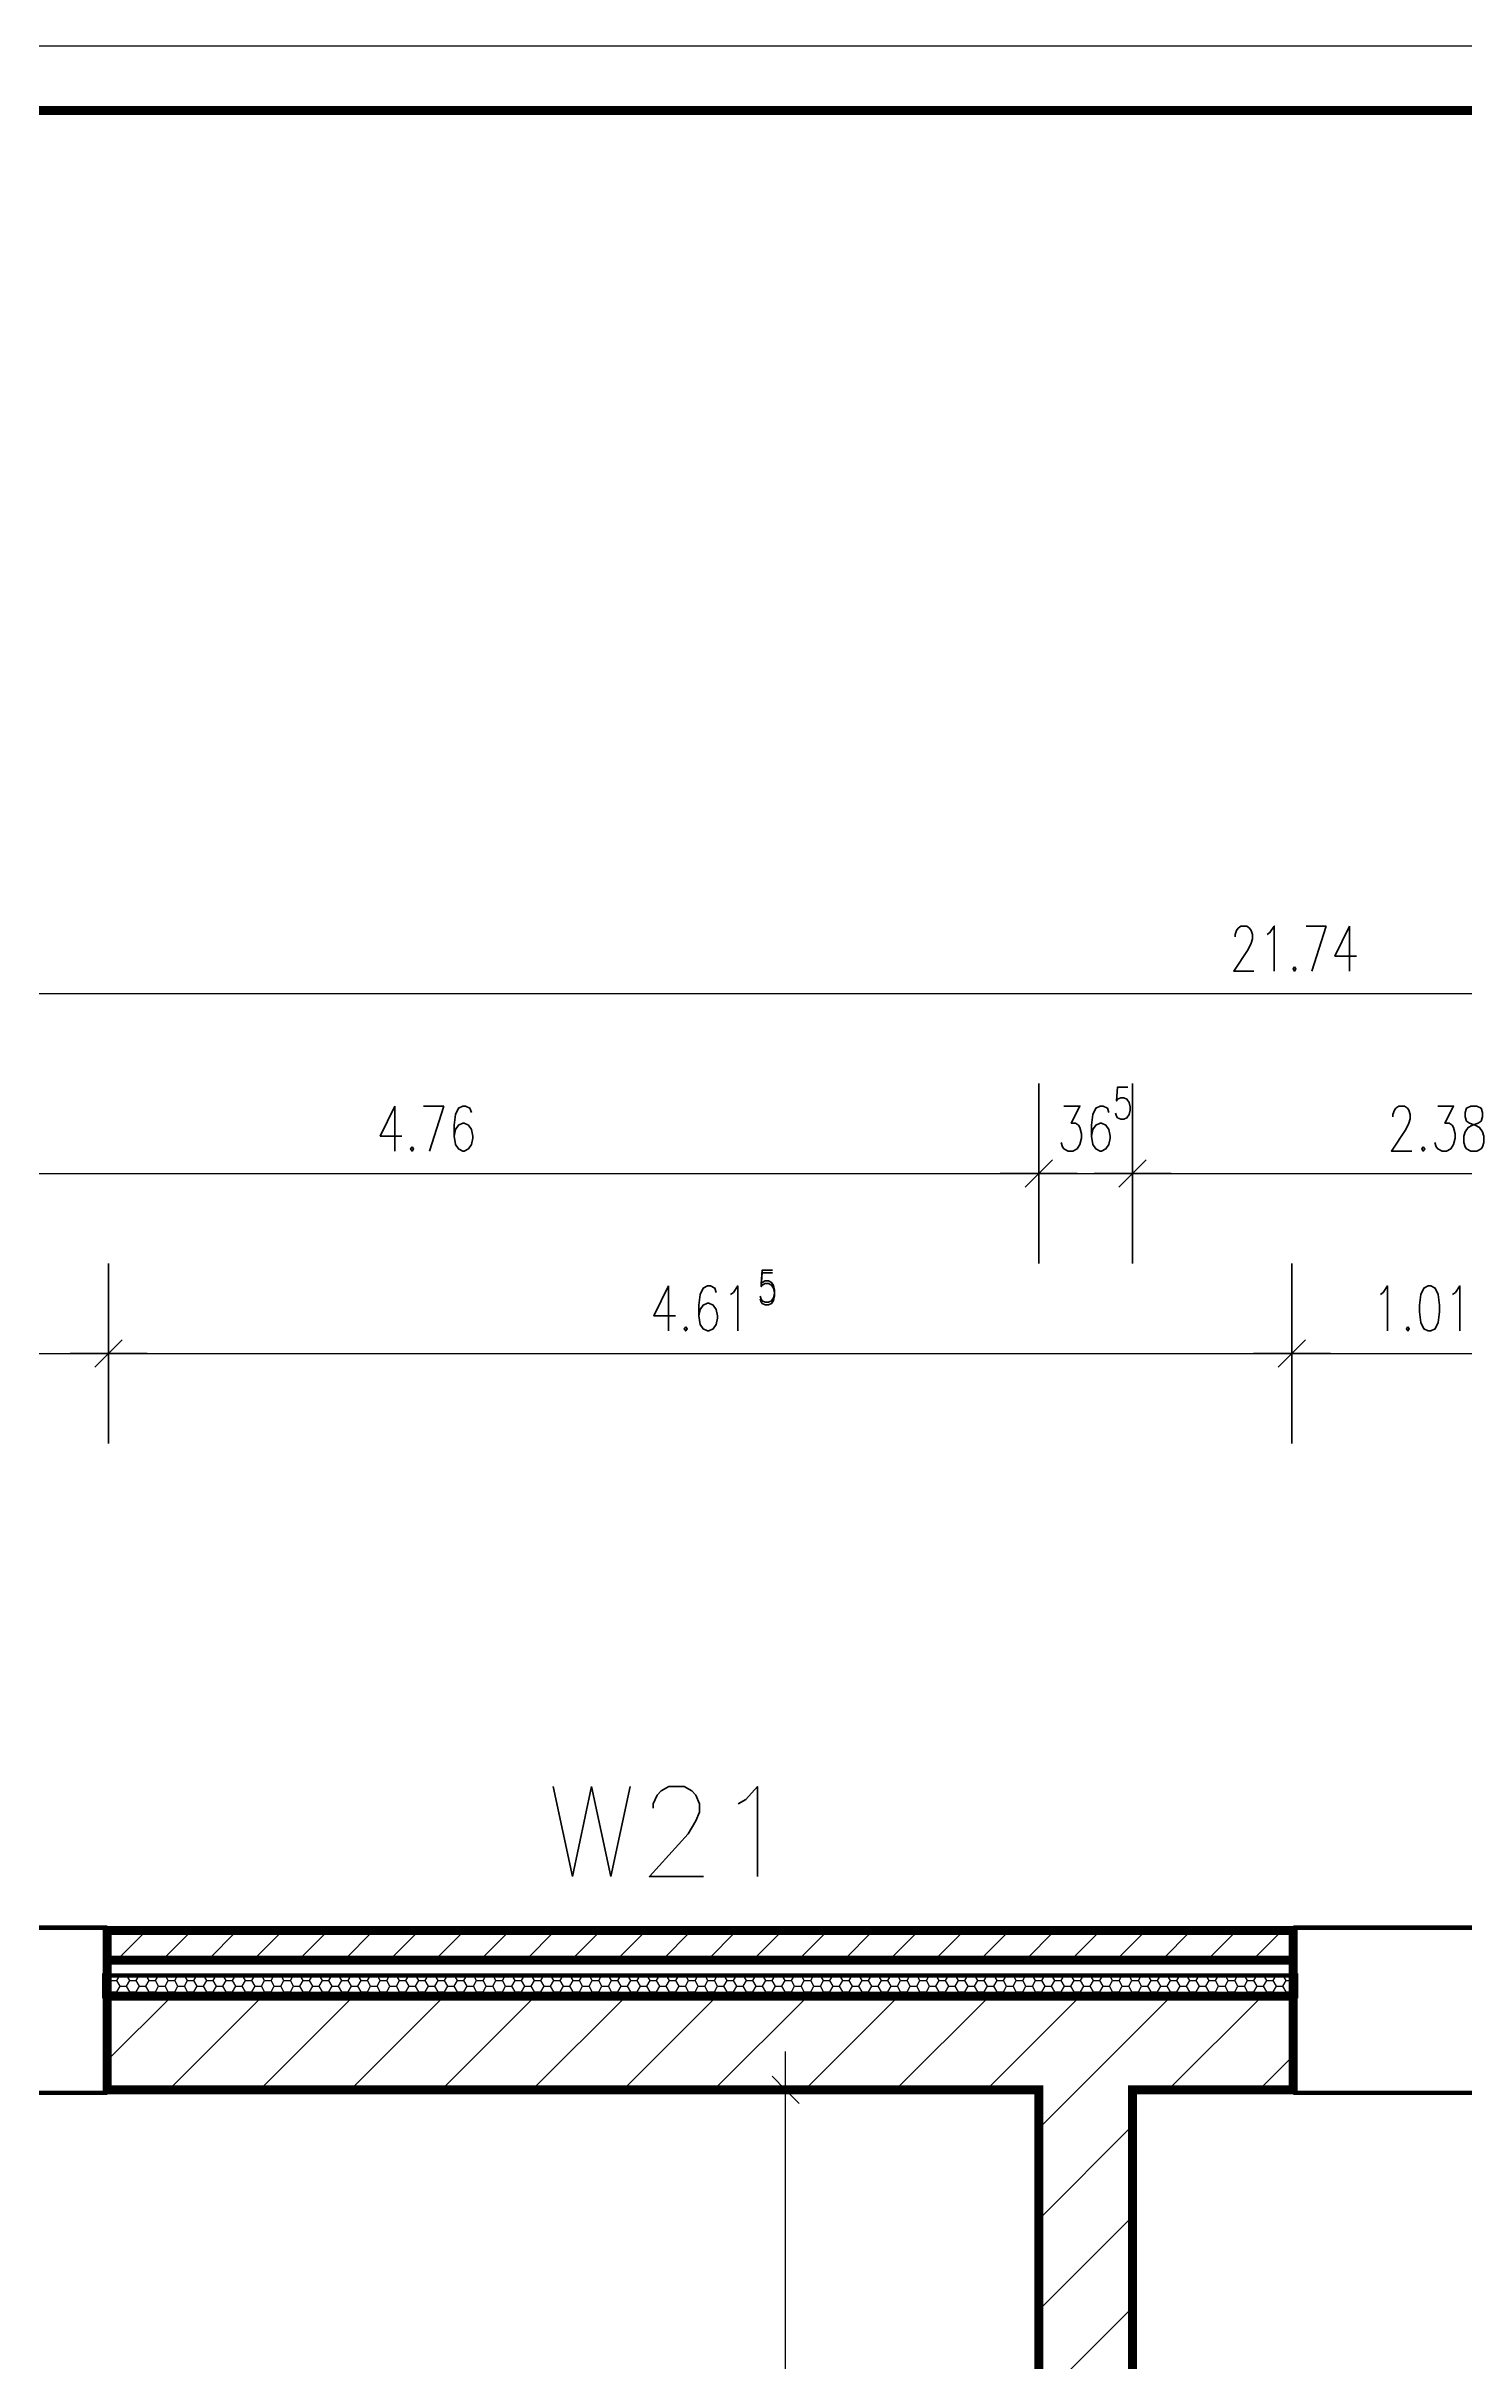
# Model space of a CAD drawing. Extents: x 0 to 42050, y 0 to 29700.
# Drawn here: x 11013 to 16532, y 20693 to 29700 of the extents above; entities that cross this region are included whole.
import ezdxf
from ezdxf.enums import TextEntityAlignment as Align

# ---------------------------------------------------------------- set-up
doc = ezdxf.new("R2010")
doc.units = 0
doc.header["$LTSCALE"] = 1000
doc.layers.get('0').update_dxf_attribs({"linetype": 'CONTINUOUS'})
doc.layers.get('DEFPOINTS').update_dxf_attribs({"linetype": 'CONTINUOUS'})
for name, color, linetype in [('BEMASSUNG', 3, 'CONTINUOUS'), ('DAEMMUNG', 6, 'CONTINUOUS'), ('FENSTER', 8, 'CONTINUOUS'), ('LEGENDE-70', 1, 'CONTINUOUS'), ('MAUERWERK', 7, 'CONTINUOUS'), ('SCHRAFFUR-DAEMMUNG', 6, 'CONTINUOUS'), ('SCHRAFFUR-MAUER', 7, 'CONTINUOUS'), ('SCHRAFFUR-VORMAUER', 7, 'CONTINUOUS'), ('VORSATZSCHALLE', 7, 'CONTINUOUS')]:
    doc.layers.add(name, color=color, linetype=linetype)
doc.styles.get("Standard").update_dxf_attribs({"font": 'TXT.SHX', "width": 0.75, "height": 175})
doc.styles.add('STANDART', font='TXT.SHX', dxfattribs={"width": 0.75, "height": 175})
doc.dimstyles.get("Standard").update_dxf_attribs({"dimtxt": 2.5, "dimasz": 2.5, "dimexe": 1.25, "dimexo": 0.625, "dimtad": 1, "dimcen": 2.5, "dimazin": 3, "dimtfac": 1, "dimtmove": 0, "dimatfit": 3})

# ---------------------------------------------------------------- blocks, each defined once
blk = doc.blocks.new('*X0')
at = {"color": 0}
for p, q in [((11250, 21863.961031), (11501.038969, 22115)), ((11489.59236, 21750), (11854.59236, 22115)), ((11843.145751, 21750), (12208.145751, 22115)), ((12196.699141, 21750), (12561.699141, 22115)), ((12550.252532, 21750), (12915.252532, 22115)), ((12903.805922, 21750), (13268.805922, 22115)), ((13257.359313, 21750), (13622.359313, 22115)), ((13610.912703, 21750), (13975.912703, 22115)), ((13964.466094, 21750), (14329.466094, 22115)), ((14318.019485, 21750), (14683.019485, 22115)), ((14671.572875, 21750), (15036.572875, 22115)), ((14875, 21599.873734), (15390.126266, 22115)), ((15378.679656, 21750), (15743.679656, 22115)), ((15732.233047, 21750), (15865, 21882.766953)), ((14875, 21246.320344), (15240, 21611.320344)), ((14875, 20892.766953), (15240, 21257.766953)), ((14875, 20539.213562), (15240, 20904.213562)), ((14875, 20185.660172), (15240, 20550.660172)), ((14875, 19832.106781), (15240, 20197.106781)), ((14875, 19478.553391), (15240, 19843.553391)), ((14875, 19125), (15240, 19490)), ((14875, 18771.446609), (15240, 19136.446609)), ((14875, 18417.893219), (15240, 18782.893219)), ((14875, 18064.339828), (15240, 18429.339828)), ((14875, 17710.786438), (15240, 18075.786438)), ((14875, 17357.233047), (15240, 17722.233047)), ((15121.320344, 17250), (15240, 17368.679656))]:
    blk.add_line(p, q, dxfattribs=at)
blk = doc.blocks.new('*X16')
at = {"color": 0}
for p, q in [((11287.485579, 22255), (11402.485579, 22370)), ((11464.262274, 22255), (11579.262274, 22370)), ((11641.038969, 22255), (11756.038969, 22370)), ((11817.815665, 22255), (11932.815665, 22370)), ((11994.59236, 22255), (12109.59236, 22370)), ((12171.369055, 22255), (12286.369055, 22370)), ((12348.145751, 22255), (12463.145751, 22370)), ((12524.922446, 22255), (12639.922446, 22370)), ((12701.699141, 22255), (12816.699141, 22370)), ((12878.475836, 22255), (12993.475836, 22370)), ((13055.252532, 22255), (13170.252532, 22370)), ((13232.029227, 22255), (13347.029227, 22370)), ((13408.805922, 22255), (13523.805922, 22370)), ((13585.582618, 22255), (13700.582618, 22370)), ((13762.359313, 22255), (13877.359313, 22370)), ((13939.136008, 22255), (14054.136008, 22370)), ((14115.912703, 22255), (14230.912703, 22370)), ((14292.689399, 22255), (14407.689399, 22370)), ((14469.466094, 22255), (14584.466094, 22370)), ((14646.242789, 22255), (14761.242789, 22370)), ((14823.019485, 22255), (14938.019485, 22370)), ((14999.79618, 22255), (15114.79618, 22370)), ((15176.572875, 22255), (15291.572875, 22370)), ((15353.349571, 22255), (15468.349571, 22370)), ((15530.126266, 22255), (15645.126266, 22370)), ((15706.902961, 22255), (15821.902961, 22370))]:
    blk.add_line(p, q, dxfattribs=at)
blk = doc.blocks.new('*X41')
at = {"color": 0}
for p, q in [((11250.000004, 22153.778514), (11262.500004, 22175.429149)), ((11262.499955, 22175.429126), (11251.200705, 22195)), ((11262.5, 22175.429095), (11287.5, 22175.429095)), ((11299.999955, 22153.77849), (11287.499955, 22175.429125)), ((11287.500004, 22175.429149), (11298.79924, 22195)), ((11325.000004, 22153.778514), (11337.500004, 22175.429149)), ((11337.499955, 22175.429125), (11326.200705, 22195)), ((11337.5, 22175.429095), (11362.5, 22175.429095)), ((11374.999955, 22153.77849), (11362.499955, 22175.429125)), ((11362.500004, 22175.429149), (11373.799239, 22195)), ((11400.000003, 22153.778514), (11412.500003, 22175.429149)), ((11412.499955, 22175.429125), (11401.200705, 22195)), ((11412.5, 22175.429095), (11437.5, 22175.429095)), ((11449.999954, 22153.77849), (11437.499954, 22175.429125)), ((11437.500003, 22175.42915), (11448.799239, 22195)), ((11475.000003, 22153.778515), (11487.500003, 22175.42915)), ((11487.499954, 22175.429125), (11476.200704, 22195)), ((11487.5, 22175.429095), (11512.5, 22175.429095)), ((11524.999954, 22153.77849), (11512.499954, 22175.429125)), ((11512.500003, 22175.42915), (11523.799239, 22195)), ((11550.000003, 22153.778515), (11562.500003, 22175.42915)), ((11562.499954, 22175.429125), (11551.200704, 22195)), ((11562.5, 22175.429095), (11587.5, 22175.429095)), ((11599.999954, 22153.77849), (11587.499954, 22175.429125)), ((11587.500003, 22175.42915), (11598.799238, 22195)), ((11625.000003, 22153.778515), (11637.500003, 22175.42915)), ((11637.499954, 22175.429125), (11626.200704, 22195)), ((11637.5, 22175.429095), (11662.5, 22175.429095)), ((11674.999954, 22153.77849), (11662.499954, 22175.429125)), ((11662.500003, 22175.42915), (11673.799238, 22195)), ((11700.000002, 22153.778515), (11712.500002, 22175.42915)), ((11712.499954, 22175.429125), (11701.200703, 22195)), ((11712.5, 22175.429095), (11737.5, 22175.429095)), ((11749.999953, 22153.77849), (11737.499953, 22175.429125)), ((11737.500002, 22175.42915), (11748.799238, 22195)), ((11775.000002, 22153.778515), (11787.500002, 22175.42915)), ((11787.499953, 22175.429125), (11776.200703, 22195)), ((11787.5, 22175.429095), (11812.5, 22175.429095)), ((11824.999953, 22153.778489), (11812.499953, 22175.429124)), ((11812.500002, 22175.42915), (11823.799238, 22195)), ((11850.000002, 22153.778515), (11862.500002, 22175.42915)), ((11862.499953, 22175.429124), (11851.200703, 22195)), ((11862.5, 22175.429095), (11887.5, 22175.429095)), ((11899.999953, 22153.778489), (11887.499953, 22175.429124)), ((11887.500002, 22175.42915), (11898.799237, 22195)), ((11925.000002, 22153.778515), (11937.500002, 22175.42915)), ((11937.499953, 22175.429124), (11926.200702, 22195)), ((11937.5, 22175.429095), (11962.5, 22175.429095)), ((11974.999953, 22153.778489), (11962.499953, 22175.429124)), ((11962.500002, 22175.429151), (11973.799237, 22195)), ((12000.000001, 22153.778516), (12012.500001, 22175.429151)), ((12012.499953, 22175.429124), (12001.200702, 22195)), ((12012.5, 22175.429095), (12037.5, 22175.429095)), ((12049.999952, 22153.778489), (12037.499952, 22175.429124)), ((12037.500001, 22175.429151), (12048.799237, 22195)), ((12075.000001, 22153.778516), (12087.500001, 22175.429151)), ((12087.499952, 22175.429124), (12076.200702, 22195)), ((12087.5, 22175.429095), (12112.5, 22175.429095)), ((12124.999952, 22153.778489), (12112.499952, 22175.429124)), ((12112.500001, 22175.429151), (12123.799236, 22195)), ((12150.000001, 22153.778516), (12162.500001, 22175.429151)), ((12162.499952, 22175.429124), (12151.200701, 22195)), ((12162.5, 22175.429095), (12187.5, 22175.429095)), ((12199.999952, 22153.778489), (12187.499952, 22175.429124)), ((12187.500001, 22175.429151), (12198.799236, 22195)), ((12225.000001, 22153.778516), (12237.500001, 22175.429151)), ((12237.499952, 22175.429124), (12226.200701, 22195)), ((12237.5, 22175.429095), (12262.5, 22175.429095)), ((12274.999952, 22153.778489), (12262.499952, 22175.429124)), ((12262.500001, 22175.429151), (12273.799236, 22195)), ((12300, 22153.778516), (12312.5, 22175.429151)), ((12312.499952, 22175.429124), (12301.200701, 22195)), ((12312.5, 22175.429095), (12337.5, 22175.429095)), ((12349.999951, 22153.778488), (12337.499951, 22175.429123)), ((12337.5, 22175.429151), (12348.799235, 22195)), ((12375, 22153.778516), (12387.5, 22175.429151)), ((12387.499951, 22175.429123), (12376.2007, 22195)), ((12387.5, 22175.429095), (12412.5, 22175.429095)), ((12424.999951, 22153.778488), (12412.499951, 22175.429123)), ((12412.5, 22175.429151), (12423.799235, 22195)), ((12450, 22153.778516), (12462.5, 22175.429151)), ((12462.499951, 22175.429123), (12451.2007, 22195)), ((12462.5, 22175.429095), (12487.5, 22175.429095)), ((12499.999951, 22153.778488), (12487.499951, 22175.429123)), ((12487.5, 22175.429152), (12498.799235, 22195)), ((12525, 22153.778517), (12537.5, 22175.429152)), ((12537.499951, 22175.429123), (12526.2007, 22195)), ((12537.5, 22175.429095), (12562.5, 22175.429095)), ((12574.999951, 22153.778488), (12562.499951, 22175.429123)), ((12562.5, 22175.429152), (12573.799234, 22195)), ((12600, 22153.778517), (12612.5, 22175.429152)), ((12612.499951, 22175.429123), (12601.200699, 22195)), ((12612.5, 22175.429095), (12637.5, 22175.429095)), ((12649.999951, 22153.778488), (12637.499951, 22175.429123)), ((12637.499999, 22175.429152), (12648.799234, 22195)), ((12674.999999, 22153.778517), (12687.499999, 22175.429152)), ((12687.49995, 22175.429123), (12676.200699, 22195)), ((12687.5, 22175.429095), (12712.5, 22175.429095)), ((12724.99995, 22153.778488), (12712.49995, 22175.429123)), ((12712.499999, 22175.429152), (12723.799234, 22195)), ((12749.999999, 22153.778517), (12762.499999, 22175.429152)), ((12762.49995, 22175.429123), (12751.200699, 22195)), ((12762.5, 22175.429095), (12787.5, 22175.429095)), ((12799.99995, 22153.778488), (12787.49995, 22175.429123)), ((12787.499999, 22175.429152), (12798.799233, 22195)), ((12824.999999, 22153.778517), (12837.499999, 22175.429152)), ((12837.49995, 22175.429123), (12826.200698, 22195)), ((12837.5, 22175.429095), (12862.5, 22175.429095)), ((12874.99995, 22153.778487), (12862.49995, 22175.429122)), ((12862.499999, 22175.429152), (12873.799233, 22195)), ((12899.999999, 22153.778517), (12912.499999, 22175.429152)), ((12912.49995, 22175.429122), (12901.200698, 22195)), ((12912.5, 22175.429095), (12937.5, 22175.429095)), ((12949.99995, 22153.778487), (12937.49995, 22175.429122)), ((12937.499998, 22175.429152), (12948.799233, 22195)), ((12974.999998, 22153.778517), (12987.499998, 22175.429152)), ((12987.499949, 22175.429122), (12976.200698, 22195)), ((12987.5, 22175.429095), (13012.5, 22175.429095)), ((13024.999949, 22153.778487), (13012.499949, 22175.429122)), ((13012.499998, 22175.429153), (13023.799232, 22195)), ((13049.999998, 22153.778518), (13062.499998, 22175.429153)), ((13062.499949, 22175.429122), (13051.200697, 22195)), ((13062.5, 22175.429095), (13087.5, 22175.429095)), ((13099.999949, 22153.778487), (13087.499949, 22175.429122)), ((13087.499998, 22175.429153), (13098.799232, 22195)), ((13124.999998, 22153.778518), (13137.499998, 22175.429153)), ((13137.499949, 22175.429122), (13126.200697, 22195)), ((13137.5, 22175.429095), (13162.5, 22175.429095)), ((13174.999949, 22153.778487), (13162.499949, 22175.429122)), ((13162.499998, 22175.429153), (13173.799232, 22195)), ((13199.999998, 22153.778518), (13212.499998, 22175.429153)), ((13212.499949, 22175.429122), (13201.200697, 22195)), ((13212.5, 22175.429095), (13237.5, 22175.429095)), ((13249.999949, 22153.778487), (13237.499949, 22175.429122)), ((13237.499997, 22175.429153), (13248.799231, 22195)), ((13274.999997, 22153.778518), (13287.499997, 22175.429153)), ((13287.499948, 22175.429122), (13276.200697, 22195)), ((13287.5, 22175.429095), (13312.5, 22175.429095)), ((13324.999948, 22153.778487), (13312.499948, 22175.429122)), ((13312.499997, 22175.429153), (13323.799231, 22195)), ((13349.999997, 22153.778518), (13362.499997, 22175.429153)), ((13362.499948, 22175.429122), (13351.200696, 22195)), ((13362.5, 22175.429095), (13387.5, 22175.429095)), ((13399.999948, 22153.778486), (13387.499948, 22175.429121)), ((13387.499997, 22175.429153), (13398.799231, 22195)), ((13424.999997, 22153.778518), (13437.499997, 22175.429153)), ((13437.499948, 22175.429121), (13426.200696, 22195)), ((13437.5, 22175.429095), (13462.5, 22175.429095)), ((13474.999948, 22153.778486), (13462.499948, 22175.429121)), ((13462.499997, 22175.429153), (13473.79923, 22195)), ((13499.999997, 22153.778518), (13512.499997, 22175.429153)), ((13512.499948, 22175.429121), (13501.200696, 22195)), ((13512.5, 22175.429095), (13537.5, 22175.429095)), ((13549.999948, 22153.778486), (13537.499948, 22175.429121)), ((13537.499996, 22175.429154), (13548.79923, 22195)), ((13574.999996, 22153.778519), (13587.499996, 22175.429154)), ((13587.499947, 22175.429121), (13576.200695, 22195)), ((13587.5, 22175.429095), (13612.5, 22175.429095)), ((13624.999947, 22153.778486), (13612.499947, 22175.429121)), ((13612.499996, 22175.429154), (13623.79923, 22195)), ((13649.999996, 22153.778519), (13662.499996, 22175.429154)), ((13662.499947, 22175.429121), (13651.200695, 22195)), ((13662.5, 22175.429095), (13687.5, 22175.429095)), ((13699.999947, 22153.778486), (13687.499947, 22175.429121)), ((13687.499996, 22175.429154), (13698.799229, 22195)), ((13724.999996, 22153.778519), (13737.499996, 22175.429154)), ((13737.499947, 22175.429121), (13726.200695, 22195)), ((13737.5, 22175.429095), (13762.5, 22175.429095)), ((13774.999947, 22153.778486), (13762.499947, 22175.429121)), ((13762.499996, 22175.429154), (13773.799229, 22195)), ((13799.999996, 22153.778519), (13812.499996, 22175.429154)), ((13812.499947, 22175.429121), (13801.200694, 22195)), ((13812.5, 22175.429095), (13837.5, 22175.429095)), ((13849.999947, 22153.778486), (13837.499947, 22175.429121)), ((13837.499995, 22175.429154), (13848.799229, 22195)), ((13874.999995, 22153.778519), (13887.499995, 22175.429154)), ((13887.499946, 22175.429121), (13876.200694, 22195)), ((13887.5, 22175.429095), (13912.5, 22175.429095)), ((13924.999946, 22153.778485), (13912.499946, 22175.42912)), ((13912.499995, 22175.429154), (13923.799228, 22195)), ((13949.999995, 22153.778519), (13962.499995, 22175.429154)), ((13962.499946, 22175.42912), (13951.200694, 22195)), ((13962.5, 22175.429095), (13987.5, 22175.429095)), ((13999.999946, 22153.778485), (13987.499946, 22175.42912)), ((13987.499995, 22175.429154), (13998.799228, 22195)), ((14024.999995, 22153.778519), (14037.499995, 22175.429154)), ((14037.499946, 22175.42912), (14026.200693, 22195)), ((14037.5, 22175.429095), (14062.5, 22175.429095)), ((14074.999946, 22153.778485), (14062.499946, 22175.42912)), ((14062.499995, 22175.429155), (14073.799228, 22195)), ((14099.999995, 22153.77852), (14112.499995, 22175.429155)), ((14112.499946, 22175.42912), (14101.200693, 22195)), ((14112.5, 22175.429095), (14137.5, 22175.429095)), ((14149.999946, 22153.778485), (14137.499946, 22175.42912)), ((14137.499995, 22175.429155), (14148.799227, 22195)), ((14174.999994, 22153.77852), (14187.499994, 22175.429155)), ((14187.499945, 22175.42912), (14176.200693, 22195)), ((14187.5, 22175.429095), (14212.5, 22175.429095)), ((14224.999945, 22153.778485), (14212.499945, 22175.42912)), ((14212.499994, 22175.429155), (14223.799227, 22195)), ((14249.999994, 22153.77852), (14262.499994, 22175.429155)), ((14262.499945, 22175.42912), (14251.200692, 22195)), ((14262.5, 22175.429095), (14287.5, 22175.429095)), ((14299.999945, 22153.778485), (14287.499945, 22175.42912)), ((14287.499994, 22175.429155), (14298.799227, 22195)), ((14324.999994, 22153.77852), (14337.499994, 22175.429155)), ((14337.499945, 22175.42912), (14326.200692, 22195)), ((14337.5, 22175.429095), (14362.5, 22175.429095)), ((14374.999945, 22153.778485), (14362.499945, 22175.42912)), ((14362.499994, 22175.429155), (14373.799226, 22195)), ((14399.999994, 22153.77852), (14412.499994, 22175.429155)), ((14412.499945, 22175.42912), (14401.200692, 22195)), ((14412.5, 22175.429095), (14437.5, 22175.429095)), ((14449.999945, 22153.778484), (14437.499945, 22175.42912)), ((14437.499994, 22175.429155), (14448.799226, 22195)), ((14474.999993, 22153.77852), (14487.499993, 22175.429155)), ((14487.499944, 22175.429119), (14476.200691, 22195)), ((14487.5, 22175.429095), (14512.5, 22175.429095)), ((14524.999944, 22153.778484), (14512.499944, 22175.429119)), ((14512.499993, 22175.429155), (14523.799226, 22195)), ((14549.999993, 22153.77852), (14562.499993, 22175.429155)), ((14562.499944, 22175.429119), (14551.200691, 22195)), ((14562.5, 22175.429095), (14587.5, 22175.429095)), ((14599.999944, 22153.778484), (14587.499944, 22175.429119)), ((14587.499993, 22175.429156), (14598.799225, 22195)), ((14624.999993, 22153.778521), (14637.499993, 22175.429156)), ((14637.499944, 22175.429119), (14626.200691, 22195)), ((14637.5, 22175.429095), (14662.5, 22175.429095)), ((14674.999944, 22153.778484), (14662.499944, 22175.429119)), ((14662.499993, 22175.429156), (14673.799225, 22195)), ((14699.999993, 22153.778521), (14712.499993, 22175.429156)), ((14712.499944, 22175.429119), (14701.20069, 22195)), ((14712.5, 22175.429095), (14737.5, 22175.429095)), ((14749.999944, 22153.778484), (14737.499944, 22175.429119)), ((14737.499993, 22175.429156), (14748.799225, 22195)), ((14774.999992, 22153.778521), (14787.499992, 22175.429156)), ((14787.499943, 22175.429119), (14776.20069, 22195)), ((14787.5, 22175.429095), (14812.5, 22175.429095)), ((14824.999943, 22153.778484), (14812.499943, 22175.429119)), ((14812.499992, 22175.429156), (14823.799224, 22195)), ((14849.999992, 22153.778521), (14862.499992, 22175.429156)), ((14862.499943, 22175.429119), (14851.20069, 22195)), ((14862.5, 22175.429095), (14887.5, 22175.429095)), ((14899.999943, 22153.778484), (14887.499943, 22175.429119)), ((14887.499992, 22175.429156), (14898.799224, 22195)), ((14924.999992, 22153.778521), (14937.499992, 22175.429156)), ((14937.499943, 22175.429119), (14926.200689, 22195)), ((14937.5, 22175.429095), (14962.5, 22175.429095)), ((14974.999943, 22153.778483), (14962.499943, 22175.429119)), ((14962.499992, 22175.429156), (14973.799224, 22195)), ((14999.999992, 22153.778521), (15012.499992, 22175.429156)), ((15012.499943, 22175.429118), (15001.200689, 22195)), ((15012.5, 22175.429095), (15037.5, 22175.429095)), ((15049.999943, 22153.778483), (15037.499943, 22175.429118)), ((15037.499992, 22175.429156), (15048.799223, 22195)), ((15074.999991, 22153.778521), (15087.499991, 22175.429156)), ((15087.499942, 22175.429118), (15076.200689, 22195)), ((15087.5, 22175.429095), (15112.5, 22175.429095)), ((15124.999942, 22153.778483), (15112.499942, 22175.429118)), ((15112.499991, 22175.429156), (15123.799223, 22195)), ((15149.999991, 22153.778521), (15162.499991, 22175.429157)), ((15162.499942, 22175.429118), (15151.200688, 22195)), ((15162.5, 22175.429095), (15187.5, 22175.429095)), ((15199.999942, 22153.778483), (15187.499942, 22175.429118)), ((15187.499991, 22175.429157), (15198.799223, 22195)), ((15224.999991, 22153.778522), (15237.499991, 22175.429157)), ((15237.499942, 22175.429118), (15226.200688, 22195)), ((15237.5, 22175.429095), (15262.5, 22175.429095)), ((15274.999942, 22153.778483), (15262.499942, 22175.429118)), ((15262.499991, 22175.429157), (15273.799222, 22195)), ((15299.999991, 22153.778522), (15312.499991, 22175.429157)), ((15312.499942, 22175.429118), (15301.200688, 22195)), ((15312.5, 22175.429095), (15337.5, 22175.429095)), ((15349.999942, 22153.778483), (15337.499942, 22175.429118)), ((15337.499991, 22175.429157), (15348.799222, 22195)), ((15374.99999, 22153.778522), (15387.49999, 22175.429157)), ((15387.499941, 22175.429118), (15376.200687, 22195)), ((15387.5, 22175.429095), (15412.5, 22175.429095)), ((15424.999941, 22153.778483), (15412.499941, 22175.429118)), ((15412.49999, 22175.429157), (15423.799222, 22195)), ((15449.99999, 22153.778522), (15462.49999, 22175.429157)), ((15462.499941, 22175.429118), (15451.200687, 22195)), ((15462.5, 22175.429095), (15487.5, 22175.429095)), ((15499.999941, 22153.778482), (15487.499941, 22175.429118)), ((15487.49999, 22175.429157), (15498.799221, 22195)), ((15524.99999, 22153.778522), (15537.49999, 22175.429157)), ((15537.499941, 22175.429117), (15526.200687, 22195)), ((15537.5, 22175.429095), (15562.5, 22175.429095)), ((15574.999941, 22153.778482), (15562.499941, 22175.429117)), ((15562.49999, 22175.429157), (15573.799221, 22195)), ((15599.99999, 22153.778522), (15612.49999, 22175.429157)), ((15612.499941, 22175.429117), (15601.200686, 22195)), ((15612.5, 22175.429095), (15637.5, 22175.429095)), ((15649.999941, 22153.778482), (15637.499941, 22175.429117)), ((15637.49999, 22175.429157), (15648.799221, 22195)), ((15674.999989, 22153.778522), (15687.499989, 22175.429158)), ((15687.499941, 22175.429117), (15676.200686, 22195)), ((15687.5, 22175.429095), (15712.5, 22175.429095)), ((15724.99994, 22153.778482), (15712.49994, 22175.429117)), ((15712.499989, 22175.429158), (15723.79922, 22195)), ((15749.999989, 22153.778523), (15762.499989, 22175.429158)), ((15762.49994, 22175.429117), (15751.200686, 22195)), ((15762.5, 22175.429095), (15787.5, 22175.429095)), ((15799.99994, 22153.778482), (15787.49994, 22175.429117)), ((15787.499989, 22175.429158), (15798.79922, 22195)), ((15824.999989, 22153.778523), (15837.499989, 22175.429158)), ((15837.49994, 22175.429117), (15826.200685, 22195)), ((15837.5, 22175.429095), (15862.5, 22175.429095)), ((15874.99994, 22153.778482), (15862.49994, 22175.429117)), ((15862.499989, 22175.429158), (15873.79922, 22195)), ((11238.75, 22153.77846), (11250, 22153.77846)), ((11262.499955, 22132.127855), (11249.999955, 22153.77849)), ((11252.611218, 22115), (11262.500004, 22132.127879)), ((11262.5, 22132.127825), (11287.5, 22132.127825)), ((11297.388727, 22115), (11287.499955, 22132.127855)), ((11287.500004, 22132.127879), (11300.000004, 22153.778514)), ((11300, 22153.77846), (11325, 22153.77846)), ((11337.499955, 22132.127855), (11324.999955, 22153.77849)), ((11327.611218, 22115), (11337.500004, 22132.127879)), ((11337.5, 22132.127825), (11362.5, 22132.127825)), ((11372.388727, 22115), (11362.499955, 22132.127855)), ((11362.500004, 22132.127879), (11375.000004, 22153.778514)), ((11375, 22153.77846), (11400, 22153.77846)), ((11412.499955, 22132.127855), (11399.999955, 22153.77849)), ((11402.611218, 22115), (11412.500003, 22132.127879)), ((11412.5, 22132.127825), (11437.5, 22132.127825)), ((11447.388726, 22115), (11437.499955, 22132.127855)), ((11437.500003, 22132.127879), (11450.000003, 22153.778514)), ((11450, 22153.77846), (11475, 22153.77846)), ((11487.499954, 22132.127855), (11474.999954, 22153.77849)), ((11477.611217, 22115), (11487.500003, 22132.127879)), ((11487.5, 22132.127825), (11512.5, 22132.127825)), ((11522.388726, 22115), (11512.499954, 22132.127855)), ((11512.500003, 22132.12788), (11525.000003, 22153.778515)), ((11525, 22153.77846), (11550, 22153.77846)), ((11562.499954, 22132.127855), (11549.999954, 22153.77849)), ((11552.611217, 22115), (11562.500003, 22132.12788)), ((11562.5, 22132.127825), (11587.5, 22132.127825)), ((11597.388726, 22115), (11587.499954, 22132.127855)), ((11587.500003, 22132.12788), (11600.000003, 22153.778515)), ((11600, 22153.77846), (11625, 22153.77846)), ((11637.499954, 22132.127855), (11624.999954, 22153.77849)), ((11627.611217, 22115), (11637.500003, 22132.12788)), ((11637.5, 22132.127825), (11662.5, 22132.127825)), ((11672.388725, 22115), (11662.499954, 22132.127855)), ((11662.500003, 22132.12788), (11675.000003, 22153.778515)), ((11675, 22153.77846), (11700, 22153.77846)), ((11712.499954, 22132.127855), (11699.999954, 22153.77849)), ((11702.611216, 22115), (11712.500002, 22132.12788)), ((11712.5, 22132.127825), (11737.5, 22132.127825)), ((11747.388725, 22115), (11737.499954, 22132.127854)), ((11737.500002, 22132.12788), (11750.000002, 22153.778515)), ((11750, 22153.77846), (11775, 22153.77846)), ((11787.499953, 22132.127854), (11774.999953, 22153.778489)), ((11777.611216, 22115), (11787.500002, 22132.12788)), ((11787.5, 22132.127825), (11812.5, 22132.127825)), ((11822.388725, 22115), (11812.499953, 22132.127854)), ((11812.500002, 22132.12788), (11825.000002, 22153.778515)), ((11825, 22153.77846), (11850, 22153.77846)), ((11862.499953, 22132.127854), (11849.999953, 22153.778489)), ((11852.611216, 22115), (11862.500002, 22132.12788)), ((11862.5, 22132.127825), (11887.5, 22132.127825)), ((11897.388724, 22115), (11887.499953, 22132.127854)), ((11887.500002, 22132.12788), (11900.000002, 22153.778515)), ((11900, 22153.77846), (11925, 22153.77846)), ((11937.499953, 22132.127854), (11924.999953, 22153.778489)), ((11927.611215, 22115), (11937.500002, 22132.12788)), ((11937.5, 22132.127825), (11962.5, 22132.127825)), ((11972.388724, 22115), (11962.499953, 22132.127854)), ((11962.500002, 22132.12788), (11975.000002, 22153.778515)), ((11975, 22153.77846), (12000, 22153.77846)), ((12012.499953, 22132.127854), (11999.999953, 22153.778489)), ((12002.611215, 22115), (12012.500001, 22132.12788)), ((12012.5, 22132.127825), (12037.5, 22132.127825)), ((12047.388724, 22115), (12037.499953, 22132.127854)), ((12037.500001, 22132.127881), (12050.000001, 22153.778516)), ((12050, 22153.77846), (12075, 22153.77846)), ((12087.499952, 22132.127854), (12074.999952, 22153.778489)), ((12077.611215, 22115), (12087.500001, 22132.127881)), ((12087.5, 22132.127825), (12112.5, 22132.127825)), ((12122.388723, 22115), (12112.499952, 22132.127854)), ((12112.500001, 22132.127881), (12125.000001, 22153.778516)), ((12125, 22153.77846), (12150, 22153.77846)), ((12162.499952, 22132.127854), (12149.999952, 22153.778489)), ((12152.611214, 22115), (12162.500001, 22132.127881)), ((12162.5, 22132.127825), (12187.5, 22132.127825)), ((12197.388723, 22115), (12187.499952, 22132.127854)), ((12187.500001, 22132.127881), (12200.000001, 22153.778516)), ((12200, 22153.77846), (12225, 22153.77846)), ((12237.499952, 22132.127854), (12224.999952, 22153.778489)), ((12227.611214, 22115), (12237.500001, 22132.127881)), ((12237.5, 22132.127825), (12262.5, 22132.127825)), ((12272.388723, 22115), (12262.499952, 22132.127853)), ((12262.500001, 22132.127881), (12275.000001, 22153.778516)), ((12275, 22153.77846), (12300, 22153.77846)), ((12312.499952, 22132.127853), (12299.999952, 22153.778488)), ((12302.611214, 22115), (12312.5, 22132.127881)), ((12312.5, 22132.127825), (12337.5, 22132.127825)), ((12347.388722, 22115), (12337.499952, 22132.127853)), ((12337.5, 22132.127881), (12350, 22153.778516)), ((12350, 22153.77846), (12375, 22153.77846)), ((12387.499951, 22132.127853), (12374.999951, 22153.778488)), ((12377.611213, 22115), (12387.5, 22132.127881)), ((12387.5, 22132.127825), (12412.5, 22132.127825)), ((12422.388722, 22115), (12412.499951, 22132.127853)), ((12412.5, 22132.127881), (12425, 22153.778516)), ((12425, 22153.77846), (12450, 22153.77846)), ((12462.499951, 22132.127853), (12449.999951, 22153.778488)), ((12452.611213, 22115), (12462.5, 22132.127881)), ((12462.5, 22132.127825), (12487.5, 22132.127825)), ((12497.388722, 22115), (12487.499951, 22132.127853)), ((12487.5, 22132.127881), (12500, 22153.778516)), ((12500, 22153.77846), (12525, 22153.77846)), ((12537.499951, 22132.127853), (12524.999951, 22153.778488)), ((12527.611213, 22115), (12537.5, 22132.127881)), ((12537.5, 22132.127825), (12562.5, 22132.127825)), ((12572.388721, 22115), (12562.499951, 22132.127853)), ((12562.5, 22132.127882), (12575, 22153.778517)), ((12575, 22153.77846), (12600, 22153.77846)), ((12612.499951, 22132.127853), (12599.999951, 22153.778488)), ((12602.611212, 22115), (12612.499999, 22132.127882)), ((12612.5, 22132.127825), (12637.5, 22132.127825)), ((12647.388721, 22115), (12637.499951, 22132.127853)), ((12637.499999, 22132.127882), (12649.999999, 22153.778517)), ((12650, 22153.77846), (12675, 22153.77846)), ((12687.49995, 22132.127853), (12674.99995, 22153.778488)), ((12677.611212, 22115), (12687.499999, 22132.127882)), ((12687.5, 22132.127825), (12712.5, 22132.127825)), ((12722.388721, 22115), (12712.49995, 22132.127853)), ((12712.499999, 22132.127882), (12724.999999, 22153.778517)), ((12725, 22153.77846), (12750, 22153.77846)), ((12762.49995, 22132.127853), (12749.99995, 22153.778488)), ((12752.611212, 22115), (12762.499999, 22132.127882)), ((12762.5, 22132.127825), (12787.5, 22132.127825)), ((12797.38872, 22115), (12787.49995, 22132.127852)), ((12787.499999, 22132.127882), (12799.999999, 22153.778517)), ((12800, 22153.77846), (12825, 22153.77846)), ((12837.49995, 22132.127852), (12824.99995, 22153.778487)), ((12827.611211, 22115), (12837.499999, 22132.127882)), ((12837.5, 22132.127825), (12862.5, 22132.127825)), ((12872.38872, 22115), (12862.49995, 22132.127852)), ((12862.499999, 22132.127882), (12874.999999, 22153.778517)), ((12875, 22153.77846), (12900, 22153.77846)), ((12912.49995, 22132.127852), (12899.99995, 22153.778487)), ((12902.611211, 22115), (12912.499998, 22132.127882)), ((12912.5, 22132.127825), (12937.5, 22132.127825)), ((12947.38872, 22115), (12937.49995, 22132.127852)), ((12937.499998, 22132.127882), (12949.999998, 22153.778517)), ((12950, 22153.77846), (12975, 22153.77846)), ((12987.499949, 22132.127852), (12974.999949, 22153.778487)), ((12977.611211, 22115), (12987.499998, 22132.127882)), ((12987.5, 22132.127825), (13012.5, 22132.127825)), ((13022.388719, 22115), (13012.499949, 22132.127852)), ((13012.499998, 22132.127882), (13024.999998, 22153.778517)), ((13025, 22153.77846), (13050, 22153.77846)), ((13062.499949, 22132.127852), (13049.999949, 22153.778487)), ((13052.61121, 22115), (13062.499998, 22132.127882)), ((13062.5, 22132.127825), (13087.5, 22132.127825)), ((13097.388719, 22115), (13087.499949, 22132.127852)), ((13087.499998, 22132.127883), (13099.999998, 22153.778518)), ((13100, 22153.77846), (13125, 22153.77846)), ((13137.499949, 22132.127852), (13124.999949, 22153.778487)), ((13127.61121, 22115), (13137.499998, 22132.127883)), ((13137.5, 22132.127825), (13162.5, 22132.127825)), ((13172.388719, 22115), (13162.499949, 22132.127852)), ((13162.499998, 22132.127883), (13174.999998, 22153.778518)), ((13175, 22153.77846), (13200, 22153.77846)), ((13212.499949, 22132.127852), (13199.999949, 22153.778487)), ((13202.61121, 22115), (13212.499997, 22132.127883)), ((13212.5, 22132.127825), (13237.5, 22132.127825)), ((13247.388718, 22115), (13237.499949, 22132.127852)), ((13237.499997, 22132.127883), (13249.999997, 22153.778518)), ((13250, 22153.77846), (13275, 22153.77846)), ((13287.499948, 22132.127852), (13274.999948, 22153.778487)), ((13277.611209, 22115), (13287.499997, 22132.127883)), ((13287.5, 22132.127825), (13312.5, 22132.127825)), ((13322.388718, 22115), (13312.499948, 22132.127851)), ((13312.499997, 22132.127883), (13324.999997, 22153.778518)), ((13325, 22153.77846), (13350, 22153.77846)), ((13362.499948, 22132.127851), (13349.999948, 22153.778486)), ((13352.611209, 22115), (13362.499997, 22132.127883)), ((13362.5, 22132.127825), (13387.5, 22132.127825)), ((13397.388718, 22115), (13387.499948, 22132.127851)), ((13387.499997, 22132.127883), (13399.999997, 22153.778518)), ((13400, 22153.77846), (13425, 22153.77846)), ((13437.499948, 22132.127851), (13424.999948, 22153.778486)), ((13427.611209, 22115), (13437.499997, 22132.127883)), ((13437.5, 22132.127825), (13462.5, 22132.127825)), ((13472.388717, 22115), (13462.499948, 22132.127851)), ((13462.499997, 22132.127883), (13474.999997, 22153.778518)), ((13475, 22153.77846), (13500, 22153.77846)), ((13512.499948, 22132.127851), (13499.999948, 22153.778486)), ((13502.611208, 22115), (13512.499996, 22132.127883)), ((13512.5, 22132.127825), (13537.5, 22132.127825)), ((13547.388717, 22115), (13537.499948, 22132.127851)), ((13537.499996, 22132.127883), (13549.999996, 22153.778518)), ((13550, 22153.77846), (13575, 22153.77846)), ((13587.499947, 22132.127851), (13574.999947, 22153.778486)), ((13577.611208, 22115), (13587.499996, 22132.127883)), ((13587.5, 22132.127825), (13612.5, 22132.127825)), ((13622.388717, 22115), (13612.499947, 22132.127851)), ((13612.499996, 22132.127884), (13624.999996, 22153.778519)), ((13625, 22153.77846), (13650, 22153.77846)), ((13662.499947, 22132.127851), (13649.999947, 22153.778486)), ((13652.611208, 22115), (13662.499996, 22132.127884)), ((13662.5, 22132.127825), (13687.5, 22132.127825)), ((13697.388716, 22115), (13687.499947, 22132.127851)), ((13687.499996, 22132.127884), (13699.999996, 22153.778519)), ((13700, 22153.77846), (13725, 22153.77846)), ((13737.499947, 22132.127851), (13724.999947, 22153.778486)), ((13727.611207, 22115), (13737.499996, 22132.127884)), ((13737.5, 22132.127825), (13762.5, 22132.127825)), ((13772.388716, 22115), (13762.499947, 22132.127851)), ((13762.499996, 22132.127884), (13774.999996, 22153.778519)), ((13775, 22153.77846), (13800, 22153.77846)), ((13812.499947, 22132.127851), (13799.999947, 22153.778486)), ((13802.611207, 22115), (13812.499995, 22132.127884)), ((13812.5, 22132.127825), (13837.5, 22132.127825)), ((13847.388716, 22115), (13837.499947, 22132.12785)), ((13837.499995, 22132.127884), (13849.999995, 22153.778519)), ((13850, 22153.77846), (13875, 22153.77846)), ((13887.499946, 22132.12785), (13874.999946, 22153.778485)), ((13877.611207, 22115), (13887.499995, 22132.127884)), ((13887.5, 22132.127825), (13912.5, 22132.127825)), ((13922.388715, 22115), (13912.499946, 22132.12785)), ((13912.499995, 22132.127884), (13924.999995, 22153.778519)), ((13925, 22153.77846), (13950, 22153.77846)), ((13962.499946, 22132.12785), (13949.999946, 22153.778485)), ((13952.611206, 22115), (13962.499995, 22132.127884)), ((13962.5, 22132.127825), (13987.5, 22132.127825)), ((13997.388715, 22115), (13987.499946, 22132.12785)), ((13987.499995, 22132.127884), (13999.999995, 22153.778519)), ((14000, 22153.77846), (14025, 22153.77846)), ((14037.499946, 22132.12785), (14024.999946, 22153.778485)), ((14027.611206, 22115), (14037.499995, 22132.127884)), ((14037.5, 22132.127825), (14062.5, 22132.127825)), ((14072.388715, 22115), (14062.499946, 22132.12785)), ((14062.499995, 22132.127884), (14074.999995, 22153.778519)), ((14075, 22153.77846), (14100, 22153.77846)), ((14112.499946, 22132.12785), (14099.999946, 22153.778485)), ((14102.611206, 22115), (14112.499995, 22132.127884)), ((14112.5, 22132.127825), (14137.5, 22132.127825)), ((14147.388714, 22115), (14137.499946, 22132.12785)), ((14137.499994, 22132.127885), (14149.999994, 22153.77852)), ((14150, 22153.77846), (14175, 22153.77846)), ((14187.499946, 22132.12785), (14174.999946, 22153.778485)), ((14177.611205, 22115), (14187.499994, 22132.127885)), ((14187.5, 22132.127825), (14212.5, 22132.127825)), ((14222.388714, 22115), (14212.499945, 22132.12785)), ((14212.499994, 22132.127885), (14224.999994, 22153.77852)), ((14225, 22153.77846), (14250, 22153.77846)), ((14262.499945, 22132.12785), (14249.999945, 22153.778485)), ((14252.611205, 22115), (14262.499994, 22132.127885)), ((14262.5, 22132.127825), (14287.5, 22132.127825)), ((14297.388714, 22115), (14287.499945, 22132.12785)), ((14287.499994, 22132.127885), (14299.999994, 22153.77852)), ((14300, 22153.77846), (14325, 22153.77846)), ((14337.499945, 22132.12785), (14324.999945, 22153.778485)), ((14327.611205, 22115), (14337.499994, 22132.127885)), ((14337.5, 22132.127825), (14362.5, 22132.127825)), ((14372.388713, 22115), (14362.499945, 22132.12785)), ((14362.499994, 22132.127885), (14374.999994, 22153.77852)), ((14375, 22153.77846), (14400, 22153.77846)), ((14412.499945, 22132.127849), (14399.999945, 22153.778485)), ((14402.611204, 22115), (14412.499994, 22132.127885)), ((14412.5, 22132.127825), (14437.5, 22132.127825)), ((14447.388713, 22115), (14437.499945, 22132.127849)), ((14437.499993, 22132.127885), (14449.999993, 22153.77852)), ((14450, 22153.77846), (14475, 22153.77846)), ((14487.499945, 22132.127849), (14474.999945, 22153.778484)), ((14477.611204, 22115), (14487.499993, 22132.127885)), ((14487.5, 22132.127825), (14512.5, 22132.127825)), ((14522.388713, 22115), (14512.499944, 22132.127849)), ((14512.499993, 22132.127885), (14524.999993, 22153.77852)), ((14525, 22153.77846), (14550, 22153.77846)), ((14562.499944, 22132.127849), (14549.999944, 22153.778484)), ((14552.611204, 22115), (14562.499993, 22132.127885)), ((14562.5, 22132.127825), (14587.5, 22132.127825)), ((14597.388712, 22115), (14587.499944, 22132.127849)), ((14587.499993, 22132.127885), (14599.999993, 22153.77852)), ((14600, 22153.77846), (14625, 22153.77846)), ((14637.499944, 22132.127849), (14624.999944, 22153.778484)), ((14627.611204, 22115), (14637.499993, 22132.127885)), ((14637.5, 22132.127825), (14662.5, 22132.127825)), ((14672.388712, 22115), (14662.499944, 22132.127849)), ((14662.499993, 22132.127886), (14674.999993, 22153.778521)), ((14675, 22153.77846), (14700, 22153.77846)), ((14712.499944, 22132.127849), (14699.999944, 22153.778484)), ((14702.611203, 22115), (14712.499993, 22132.127886)), ((14712.5, 22132.127825), (14737.5, 22132.127825)), ((14747.388712, 22115), (14737.499944, 22132.127849)), ((14737.499992, 22132.127886), (14749.999992, 22153.778521)), ((14750, 22153.77846), (14775, 22153.77846)), ((14787.499944, 22132.127849), (14774.999944, 22153.778484)), ((14777.611203, 22115), (14787.499992, 22132.127886)), ((14787.5, 22132.127825), (14812.5, 22132.127825)), ((14822.388711, 22115), (14812.499943, 22132.127849)), ((14812.499992, 22132.127886), (14824.999992, 22153.778521)), ((14825, 22153.77846), (14850, 22153.77846)), ((14862.499943, 22132.127849), (14849.999943, 22153.778484)), ((14852.611203, 22115), (14862.499992, 22132.127886)), ((14862.5, 22132.127825), (14887.5, 22132.127825)), ((14897.388711, 22115), (14887.499943, 22132.127849)), ((14887.499992, 22132.127886), (14899.999992, 22153.778521)), ((14900, 22153.77846), (14925, 22153.77846)), ((14937.499943, 22132.127848), (14924.999943, 22153.778484)), ((14927.611202, 22115), (14937.499992, 22132.127886)), ((14937.5, 22132.127825), (14962.5, 22132.127825)), ((14972.388711, 22115), (14962.499943, 22132.127848)), ((14962.499992, 22132.127886), (14974.999992, 22153.778521)), ((14975, 22153.77846), (15000, 22153.77846)), ((15012.499943, 22132.127848), (14999.999943, 22153.778483)), ((15002.611202, 22115), (15012.499992, 22132.127886)), ((15012.5, 22132.127825), (15037.5, 22132.127825)), ((15047.388711, 22115), (15037.499943, 22132.127848)), ((15037.499991, 22132.127886), (15049.999991, 22153.778521)), ((15050, 22153.77846), (15075, 22153.77846)), ((15087.499943, 22132.127848), (15074.999943, 22153.778483)), ((15077.611202, 22115), (15087.499991, 22132.127886)), ((15087.5, 22132.127825), (15112.5, 22132.127825)), ((15122.38871, 22115), (15112.499942, 22132.127848)), ((15112.499991, 22132.127886), (15124.999991, 22153.778521)), ((15125, 22153.77846), (15150, 22153.77846)), ((15162.499942, 22132.127848), (15149.999942, 22153.778483)), ((15152.611201, 22115), (15162.499991, 22132.127886)), ((15162.5, 22132.127825), (15187.5, 22132.127825)), ((15197.38871, 22115), (15187.499942, 22132.127848)), ((15187.499991, 22132.127886), (15199.999991, 22153.778522)), ((15200, 22153.77846), (15225, 22153.77846)), ((15237.499942, 22132.127848), (15224.999942, 22153.778483)), ((15227.611201, 22115), (15237.499991, 22132.127887)), ((15237.5, 22132.127825), (15262.5, 22132.127825)), ((15272.38871, 22115), (15262.499942, 22132.127848)), ((15262.499991, 22132.127887), (15274.999991, 22153.778522)), ((15275, 22153.77846), (15300, 22153.77846)), ((15312.499942, 22132.127848), (15299.999942, 22153.778483)), ((15302.611201, 22115), (15312.499991, 22132.127887)), ((15312.5, 22132.127825), (15337.5, 22132.127825)), ((15347.388709, 22115), (15337.499942, 22132.127848)), ((15337.49999, 22132.127887), (15349.99999, 22153.778522)), ((15350, 22153.77846), (15375, 22153.77846)), ((15387.499942, 22132.127848), (15374.999942, 22153.778483)), ((15377.6112, 22115), (15387.49999, 22132.127887)), ((15387.5, 22132.127825), (15412.5, 22132.127825)), ((15422.388709, 22115), (15412.499941, 22132.127848)), ((15412.49999, 22132.127887), (15424.99999, 22153.778522)), ((15425, 22153.77846), (15450, 22153.77846)), ((15462.499941, 22132.127847), (15449.999941, 22153.778483)), ((15452.6112, 22115), (15462.49999, 22132.127887)), ((15462.5, 22132.127825), (15487.5, 22132.127825)), ((15497.388709, 22115), (15487.499941, 22132.127847)), ((15487.49999, 22132.127887), (15499.99999, 22153.778522)), ((15500, 22153.77846), (15525, 22153.77846)), ((15537.499941, 22132.127847), (15524.999941, 22153.778482)), ((15527.6112, 22115), (15537.49999, 22132.127887)), ((15537.5, 22132.127825), (15562.5, 22132.127825)), ((15572.388708, 22115), (15562.499941, 22132.127847)), ((15562.49999, 22132.127887), (15574.99999, 22153.778522)), ((15575, 22153.77846), (15600, 22153.77846)), ((15612.499941, 22132.127847), (15599.999941, 22153.778482)), ((15602.611199, 22115), (15612.49999, 22132.127887)), ((15612.5, 22132.127825), (15637.5, 22132.127825)), ((15647.388708, 22115), (15637.499941, 22132.127847)), ((15637.49999, 22132.127887), (15649.99999, 22153.778522)), ((15650, 22153.77846), (15675, 22153.77846)), ((15687.499941, 22132.127847), (15674.999941, 22153.778482)), ((15677.611199, 22115), (15687.499989, 22132.127887)), ((15687.5, 22132.127825), (15712.5, 22132.127825)), ((15722.388708, 22115), (15712.499941, 22132.127847)), ((15712.499989, 22132.127887), (15724.999989, 22153.778523)), ((15725, 22153.77846), (15750, 22153.77846)), ((15762.49994, 22132.127847), (15749.99994, 22153.778482)), ((15752.611199, 22115), (15762.499989, 22132.127888)), ((15762.5, 22132.127825), (15787.5, 22132.127825)), ((15797.388707, 22115), (15787.49994, 22132.127847)), ((15787.499989, 22132.127888), (15799.999989, 22153.778523)), ((15800, 22153.77846), (15825, 22153.77846)), ((15837.49994, 22132.127847), (15824.99994, 22153.778482)), ((15827.611198, 22115), (15837.499989, 22132.127888)), ((15837.5, 22132.127825), (15862.5, 22132.127825)), ((15872.388707, 22115), (15862.49994, 22132.127847)), ((15862.499989, 22132.127888), (15874.999989, 22153.778523)), ((15875, 22153.77846), (15876.25, 22153.77846))]:
    blk.add_line(p, q, dxfattribs=at)
blk = doc.blocks.new('MASSHILFSLINIE')
for points in [[(0, -350), (0, 350)], [(-150, 0), (150, 0)], [(0, 0), (-53.033009, -53.033009)], [(0, 0), (53.033009, 53.033009)]]:
    blk.add_lwpolyline(points)
blk = doc.blocks.new('*D85')
at = {"color": 0, "linetype": 'BYBLOCK'}
blk.add_line((10241, 24615), (11254, 24615), dxfattribs=at)
at = {"layer": 'DEFPOINTS', "color": 0, "linetype": 'BYBLOCK'}
for p in [(11255, 24615), (10240, 22115), (11255, 22105)]:
    blk.add_point(p, dxfattribs=at)
at = {"color": 0, "linetype": 'BYBLOCK', "rotation": 180}
blk.add_blockref('MASSHILFSLINIE', (10240, 24615), dxfattribs=at)
at = {"color": 0, "linetype": 'BYBLOCK'}
blk.add_blockref('MASSHILFSLINIE', (11255, 24615), dxfattribs=at)
at = {"color": 0, "linetype": 'BYBLOCK', "width": 0.75}
blk.add_text('1.01', height=175, dxfattribs=at).set_placement((10747.5, 24790), align=Align.MIDDLE_CENTER)
blk = doc.blocks.new('*D84')
at = {"color": 0, "linetype": 'BYBLOCK'}
blk.add_line((11256, 24615), (15859, 24615), dxfattribs=at)
at = {"layer": 'DEFPOINTS', "color": 0, "linetype": 'BYBLOCK'}
for p in [(15860, 24615), (11255, 22105), (15860, 22105)]:
    blk.add_point(p, dxfattribs=at)
at = {"color": 0, "linetype": 'BYBLOCK', "rotation": 180}
blk.add_blockref('MASSHILFSLINIE', (11255, 24615), dxfattribs=at)
at = {"color": 0, "linetype": 'BYBLOCK'}
blk.add_blockref('MASSHILFSLINIE', (15860, 24615), dxfattribs=at)
at = {"color": 0, "linetype": 'BYBLOCK', "width": 0.75}
blk.add_text('4.61', height=175, dxfattribs=at).set_placement((13557.5, 24790), align=Align.MIDDLE_CENTER)
blk = doc.blocks.new('*D83')
at = {"color": 0, "linetype": 'BYBLOCK'}
blk.add_line((15861, 24615), (16874, 24615), dxfattribs=at)
at = {"layer": 'DEFPOINTS', "color": 0, "linetype": 'BYBLOCK'}
for p in [(16875, 24615), (15860, 22105), (16875, 22105)]:
    blk.add_point(p, dxfattribs=at)
at = {"color": 0, "linetype": 'BYBLOCK', "rotation": 180}
blk.add_blockref('MASSHILFSLINIE', (15860, 24615), dxfattribs=at)
at = {"color": 0, "linetype": 'BYBLOCK'}
blk.add_blockref('MASSHILFSLINIE', (16875, 24615), dxfattribs=at)
at = {"color": 0, "linetype": 'BYBLOCK', "width": 0.75}
blk.add_text('1.01', height=175, dxfattribs=at).set_placement((16367.5, 24790), align=Align.MIDDLE_CENTER)
blk = doc.blocks.new('*D70')
at = {"color": 0, "linetype": 'BYBLOCK'}
blk.add_line((10111, 25315), (14874, 25315), dxfattribs=at)
at = {"layer": 'DEFPOINTS', "color": 0, "linetype": 'BYBLOCK'}
for p in [(14875, 25315), (10110, 21745), (14875, 21735)]:
    blk.add_point(p, dxfattribs=at)
at = {"color": 0, "linetype": 'BYBLOCK', "rotation": 180}
blk.add_blockref('MASSHILFSLINIE', (10110, 25315), dxfattribs=at)
at = {"color": 0, "linetype": 'BYBLOCK'}
blk.add_blockref('MASSHILFSLINIE', (14875, 25315), dxfattribs=at)
at = {"color": 0, "linetype": 'BYBLOCK', "width": 0.75}
blk.add_text('4.76', height=175, dxfattribs=at).set_placement((12492.5, 25490), align=Align.MIDDLE_CENTER)
blk = doc.blocks.new('*D72')
at = {"color": 0, "linetype": 'BYBLOCK'}
blk.add_line((14876, 25315), (15239, 25315), dxfattribs=at)
at = {"layer": 'DEFPOINTS', "color": 0, "linetype": 'BYBLOCK'}
for p in [(15240, 25315), (14875, 21735), (15240, 21750)]:
    blk.add_point(p, dxfattribs=at)
at = {"color": 0, "linetype": 'BYBLOCK', "rotation": 180}
blk.add_blockref('MASSHILFSLINIE', (14875, 25315), dxfattribs=at)
at = {"color": 0, "linetype": 'BYBLOCK'}
blk.add_blockref('MASSHILFSLINIE', (15240, 25315), dxfattribs=at)
at = {"color": 0, "linetype": 'BYBLOCK', "width": 0.75}
blk.add_text('36', height=175, dxfattribs=at).set_placement((15057.5, 25490), align=Align.MIDDLE_CENTER)
blk = doc.blocks.new('*D73')
at = {"color": 0, "linetype": 'BYBLOCK'}
blk.add_line((15241, 25315), (17614, 25315), dxfattribs=at)
at = {"layer": 'DEFPOINTS', "color": 0, "linetype": 'BYBLOCK'}
for p in [(17615, 25315), (15240, 21750), (17615, 21735)]:
    blk.add_point(p, dxfattribs=at)
at = {"color": 0, "linetype": 'BYBLOCK', "rotation": 180}
blk.add_blockref('MASSHILFSLINIE', (15240, 25315), dxfattribs=at)
at = {"color": 0, "linetype": 'BYBLOCK'}
blk.add_blockref('MASSHILFSLINIE', (17615, 25315), dxfattribs=at)
at = {"color": 0, "linetype": 'BYBLOCK', "width": 0.75}
blk.add_text('2.38', height=175, dxfattribs=at).set_placement((16427.5, 25490), align=Align.MIDDLE_CENTER)
blk = doc.blocks.new('*D67')
at = {"color": 0, "linetype": 'BYBLOCK'}
blk.add_line((5001, 26015), (26739, 26015), dxfattribs=at)
at = {"layer": 'DEFPOINTS', "color": 0, "linetype": 'BYBLOCK'}
for p in [(26740, 26015), (5000, 22115), (26740, 22115)]:
    blk.add_point(p, dxfattribs=at)
at = {"color": 0, "linetype": 'BYBLOCK', "rotation": 180}
blk.add_blockref('MASSHILFSLINIE', (5000, 26015), dxfattribs=at)
at = {"color": 0, "linetype": 'BYBLOCK'}
blk.add_blockref('MASSHILFSLINIE', (26740, 26015), dxfattribs=at)
at = {"color": 0, "linetype": 'BYBLOCK', "width": 0.75}
blk.add_text('21.74', height=175, dxfattribs=at).set_placement((15870, 26190), align=Align.MIDDLE_CENTER)
blk = doc.blocks.new('*D123')
at = {"color": 0, "linetype": 'BYBLOCK'}
blk.add_line((13890, 17376), (13890, 21749), dxfattribs=at)
at = {"layer": 'DEFPOINTS', "color": 0, "linetype": 'BYBLOCK'}
for p in [(13890, 21750), (13890, 21750), (14555, 17375)]:
    blk.add_point(p, dxfattribs=at)
at = {"color": 0, "linetype": 'BYBLOCK'}
for p, rotation in [((13890, 21750), 90), ((13890, 17375), 270)]:
    blk.add_blockref('MASSHILFSLINIE', p, dxfattribs=dict(at, rotation=rotation))
at = {"color": 0, "linetype": 'BYBLOCK', "style": 'STANDART', "width": 0.75}
blk.add_text('4.37', height=175, rotation=90, dxfattribs=at).set_placement((13715, 19562.5), align=Align.MIDDLE_CENTER)

msp = doc.modelspace()

# ---------------------------------------------------------------- linework, layer by layer
msp.add_lwpolyline([(0, 0), (42050, 0), (42050, 29700), (0, 29700)], close=True)
at = {"const_width": 35}
msp.add_lwpolyline([(1000, 250), (41800, 250), (41800, 29450), (1000, 29450)], close=True, dxfattribs=at)
at = {"layer": 'DAEMMUNG', "const_width": 17.5}
msp.add_lwpolyline([(11238.75, 22115), (11238.75, 22195), (15876.25, 22195), (15876.25, 22115)], close=True, dxfattribs=at)
at = {"layer": 'FENSTER'}
for points, const_width in [([(10240, 22381.250977), (11250, 22381.250977)], 17.5), ([(15865, 22381.251394), (16880, 22381.251394)], 17.5), ([(11250.025952, 22080), (11250, 22247.225609)], 35), ([(15865, 22243.287727), (15865, 22080)], 35), ([(10240, 21738.750414), (11250, 21738.750414)], 17.5), ([(15865, 21738.749579), (16880, 21738.749579)], 17.5)]:
    msp.add_lwpolyline(points, dxfattribs=dict(at, const_width=const_width))
at = {"layer": 'MAUERWERK', "const_width": 35}
msp.add_lwpolyline([(11250, 22115), (11250, 21750), (14875, 21750), (14875, 17250), (15240, 17250), (15240, 21750), (15865, 21750), (15865, 22115)], close=True, dxfattribs=at)
at = {"layer": 'MAUERWERK'}
for p in [(11750, 22115), (15730, 21750), (14875, 21125)]:
    msp.add_point(p, dxfattribs=at)
at = {"layer": 'VORSATZSCHALLE', "const_width": 35}
msp.add_lwpolyline([(11250, 22255), (11250, 22370), (15865, 22370), (15865, 22255)], close=True, dxfattribs=at)

# ---------------------------------------------------------------- block references
at = {"layer": 'SCHRAFFUR-DAEMMUNG'}
msp.add_blockref('*X41', (0, 0), dxfattribs=at)
at = {"layer": 'SCHRAFFUR-MAUER'}
msp.add_blockref('*X0', (0, 0), dxfattribs=at)
at = {"layer": 'SCHRAFFUR-VORMAUER'}
msp.add_blockref('*X16', (0, 0), dxfattribs=at)

# ---------------------------------------------------------------- texts
at = {"layer": 'BEMASSUNG', "width": 0.75}
for p in [(15161.804721, 25526.273006), (13778.648316, 24814.057823), (13778.648316, 24803.584125)]:
    msp.add_text('5', height=125, dxfattribs=at).set_placement(p)
at = {"layer": 'LEGENDE-70'}
msp.add_text('W21', height=350, dxfattribs=at).set_placement((12955, 22580))

# ---------------------------------------------------------------- dimensions: what is measured, and where the dimension line sits
at = {"layer": 'BEMASSUNG'}
for base, p1, p2, text, picture, middle in [((26740, 26015), (5000, 22115), (26740, 22115), '21.74', '*D67', (15870, 26190)), ((14875, 25315), (10110, 21745), (14875, 21735), '4.76', '*D70', (12492.5, 25490)), ((15240, 25315), (14875, 21735), (15240, 21750), '36', '*D72', (15057.5, 25490)), ((17615, 25315), (15240, 21750), (17615, 21735), '2.38', '*D73', (16427.5, 25490)), ((11255, 24615), (10240, 22115), (11255, 22105), '1.01', '*D85', (10747.5, 24790)), ((15860, 24615), (11255, 22105), (15860, 22105), '4.61', '*D84', (13557.5, 24790)), ((16875, 24615), (15860, 22105), (16875, 22105), '1.01', '*D83', (16367.5, 24790))]:
    dim = msp.add_linear_dim(base=base, p1=p1, p2=p2, text=text, dimstyle='Standard', dxfattribs=at)
    dim.commit()
    dim.dimension.update_dxf_attribs({"geometry": picture, "text_midpoint": middle})
dim = msp.add_linear_dim(base=(13890, 21750), p1=(14555, 17375), p2=(13890, 21750), angle=90, text='4.37', dimstyle='Standard', dxfattribs=at)
dim.commit()
dim.dimension.update_dxf_attribs({"geometry": '*D123', "text_midpoint": (13715, 19562.5)})

doc.saveas('drawing.dxf')
